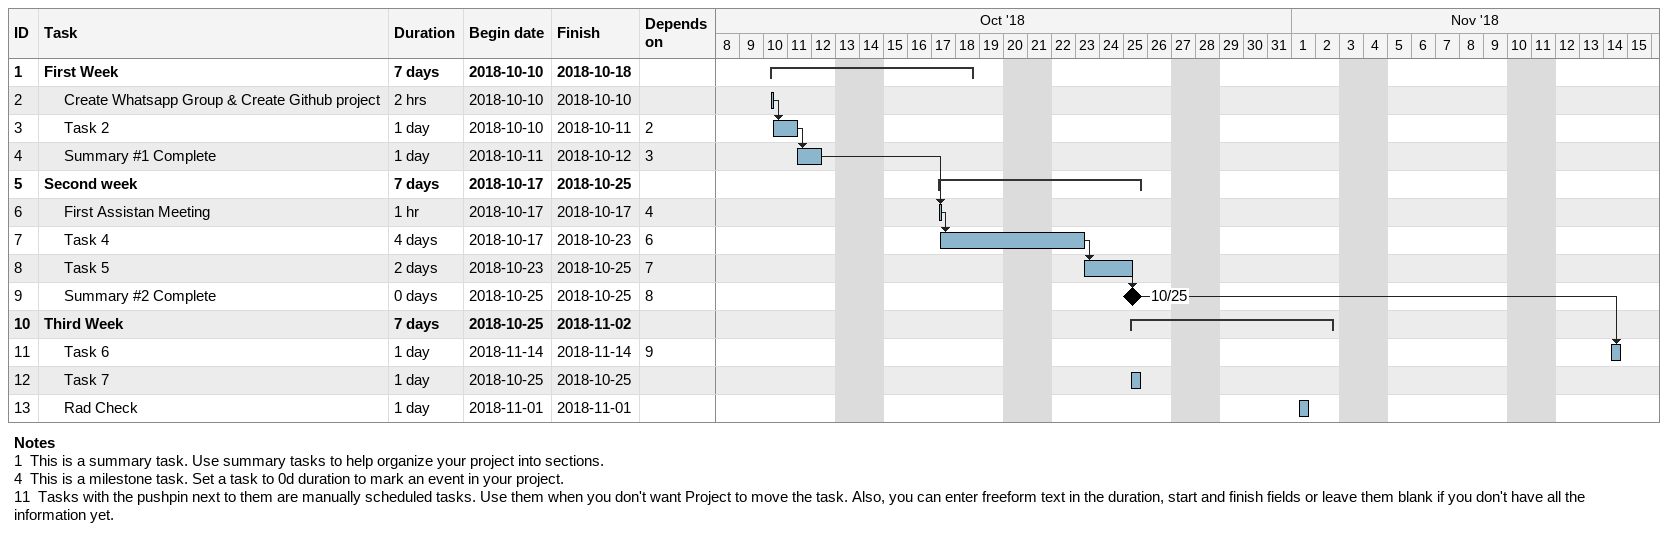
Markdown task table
| ID | Level | Task | Duration | Start | Finish | Predecessors |
|---|---|---|---|---|---|---|
| 1 | 1 | **First Week** | 7d | 2018-10-10 | 2018-10-18 |  |
| 2 | 2 | Create Whatsapp Group & Create Github project | 2h | 2018-10-10 | 2018-10-10 |  |
| 3 | 2 | Task 2 | 1d | 2018-10-10 | 2018-10-11 | 2 |
| 4 | 2 | Summary #1 Complete | 1d | 2018-10-11 | 2018-10-12 | 3 |
| 5 | 1 | **Second week** | 7d | 2018-10-17 | 2018-10-25 |  |
| 6 | 2 | First Assistan Meeting | 1h | 2018-10-17 | 2018-10-17 | 4 |
| 7 | 2 | Task 4 | 4d | 2018-10-17 | 2018-10-23 | 6 |
| 8 | 2 | Task 5 | 2d | 2018-10-23 | 2018-10-25 | 7 |
| 9 | 2 | Summary #2 Complete | 0d | 2018-10-25 | 2018-10-25 | 8 |
| 10 | 1 | **Third Week** | 7d | 2018-10-25 | 2018-11-02 |  |
| 11 | 2 | Task 6 | 1d | 2018-11-14 | 2018-11-14 | 9 |
| 12 | 2 | Task 7 | 1d | 2018-10-25 | 2018-10-25 |  |
| 13 | 2 | Rad Check | 1d | 2018-11-01 | 2018-11-01 |  |

Notes
- 1: This is a summary task. Use summary tasks to help organize your project into sections.
- 4: This is a milestone task. Set a task to 0d duration to mark an event in your project.
- 11: Tasks with the pushpin next to them are manually scheduled tasks. Use them when you don't want Project to move the task. Also, you can enter freeform text in the duration, start and finish fields or leave them blank if you don't have all the information yet.
